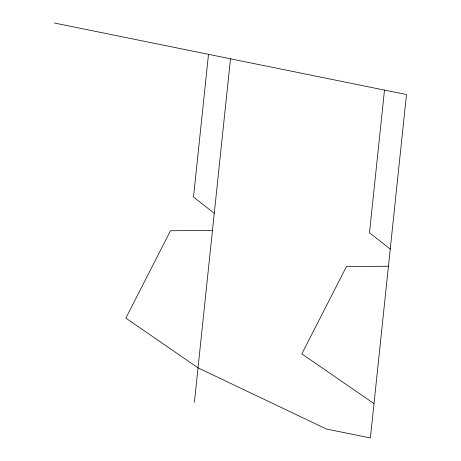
<?xml version="1.0" encoding="UTF-8"?>
<svg xmlns="http://www.w3.org/2000/svg" width="461" height="461" viewBox="0 0 461 461"><rect width="100%" height="100%" fill="white"/><g stroke="black" fill="none" stroke-linecap="round" stroke-linejoin="round"><path stroke-width="0.69" d="M208.505 54.335L193.511 197.037L214.261 213.334M194.421 402.194L230.5 58.806M384.486 90.091L369.492 232.793L390.248 249.09M212.458 230.5L170.501 230.742L125.841 318.119L198.028 367.855L326.405 429.012L370.402 437.95L406.487 94.563L54.513 23.05M388.444 266.256L346.488 266.498L301.828 353.875L374.009 403.611"/></g></svg>
